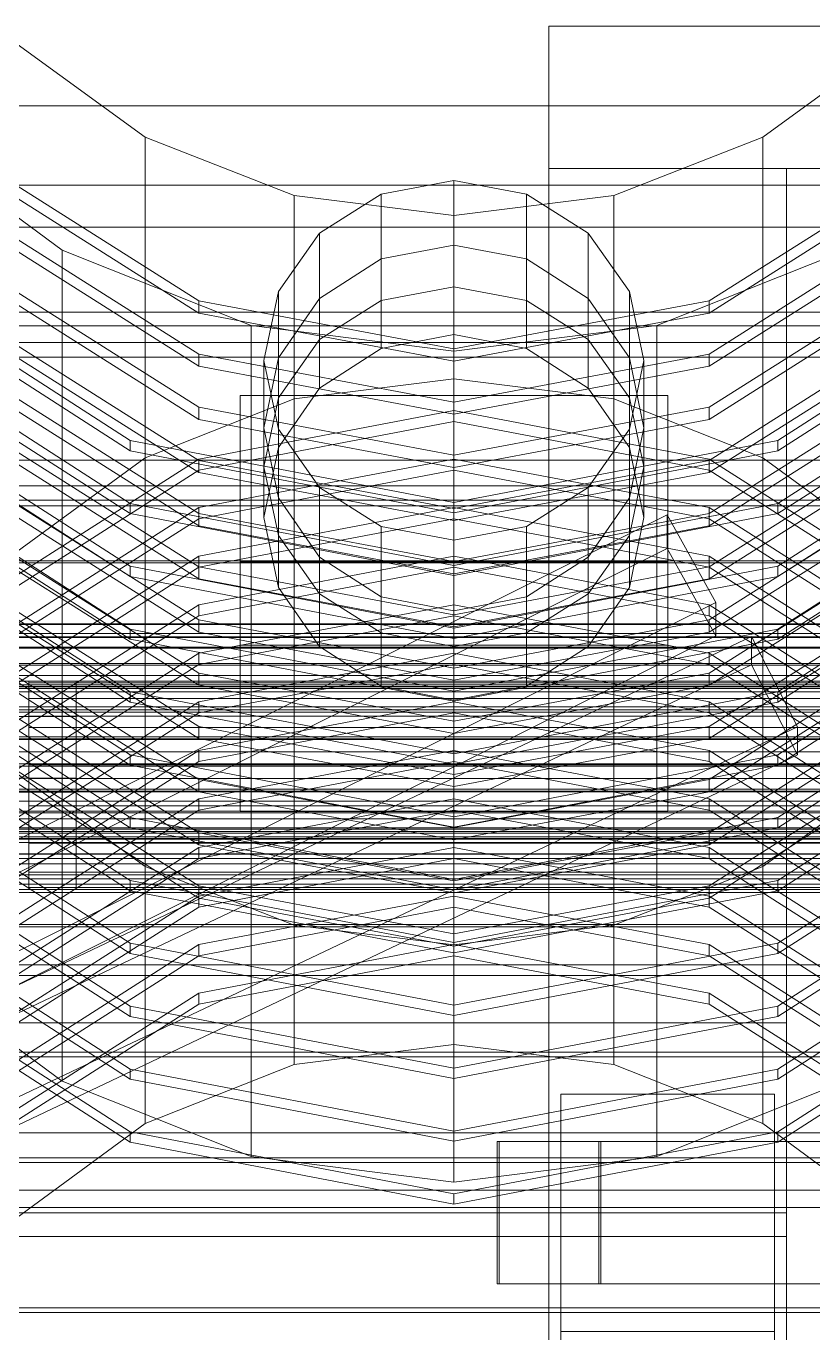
# Model space of a CAD drawing. Header units: millimetres. Extents: x -2500 to 58855, y -53268 to 6837.
# Drawn here: x 539.9 to 705.6, y -32625.3 to -32350 of the extents above; entities that cross this region are included whole.
import ezdxf

# ---------------------------------------------------------------- set-up
doc = ezdxf.new("R2010")
doc.units = ezdxf.units.MM
for name, color, linetype, lineweight in [('frontal_C01', 7, 'Continuous', 0), ('frontal_C02', 7, 'Continuous', 0), ('frontal_C03', 7, 'Continuous', 0), ('frontal_secador', 7, 'Continuous', 0)]:
    doc.layers.add(name, color=color, linetype=linetype, lineweight=lineweight)

msp = doc.modelspace()

# ---------------------------------------------------------------- linework, layer by layer
at = {"layer": 'frontal_C01'}
for p, q in [((538.076, -32353.831), (565, -32373.403)), ((695, -32373.403), (721.924, -32353.831)), ((565, -32373.403), (596.354, -32385.706)), ((565, -32527.086), (565, -32373.403)), ((663.646, -32385.706), (695, -32373.403)), ((695, -32527.086), (695, -32373.403)), ((530.722, -32379.048), (576.271, -32407.88)), ((683.729, -32407.88), (729.278, -32379.048)), ((576.271, -32410.442), (530.722, -32381.609)), ((630, -32382.535), (614.693, -32385.42)), ((645.307, -32385.42), (630, -32382.535)), ((630, -32404.947), (630, -32382.535)), ((729.278, -32381.609), (683.729, -32410.442)), ((500, -32383.499), (760, -32383.499)), ((596.354, -32385.706), (630, -32389.903)), ((596.354, -32539.39), (596.354, -32385.706)), ((614.693, -32385.42), (601.716, -32393.634)), ((614.693, -32407.832), (614.693, -32385.42)), ((630, -32389.903), (663.646, -32385.706)), ((658.284, -32393.634), (645.307, -32385.42)), ((645.307, -32407.832), (645.307, -32385.42)), ((663.646, -32539.39), (663.646, -32385.706)), ((530.722, -32390.254), (576.271, -32419.086)), ((630, -32543.586), (630, -32389.903)), ((683.729, -32419.086), (729.278, -32390.254)), ((740, -32392.343), (520, -32392.343)), ((576.271, -32421.648), (530.722, -32392.815)), ((601.716, -32393.634), (593.045, -32405.928)), ((601.716, -32416.046), (601.716, -32393.634)), ((666.955, -32405.928), (658.284, -32393.634)), ((658.284, -32416.046), (658.284, -32393.634)), ((729.278, -32392.815), (683.729, -32421.648)), ((530.722, -32401.46), (576.271, -32430.292)), ((683.729, -32430.292), (729.278, -32401.46)), ((576.271, -32432.854), (530.722, -32404.021)), ((614.693, -32407.832), (630, -32404.947)), ((630, -32404.947), (645.307, -32407.832)), ((729.278, -32404.021), (683.729, -32432.854)), ((593.045, -32405.928), (590, -32420.43)), ((593.045, -32428.34), (593.045, -32405.928)), ((670, -32420.43), (666.955, -32405.928)), ((666.955, -32428.34), (666.955, -32405.928)), ((485, -32410.253), (775, -32410.253)), ((576.271, -32407.88), (630, -32418.005)), ((576.271, -32410.442), (576.271, -32407.88)), ((630, -32420.566), (576.271, -32410.442)), ((601.716, -32416.046), (614.693, -32407.832)), ((630, -32418.005), (683.729, -32407.88)), ((683.729, -32410.442), (630, -32420.566)), ((645.307, -32407.832), (658.284, -32416.046)), ((683.729, -32410.442), (683.729, -32407.88)), ((530.722, -32412.666), (576.271, -32441.499)), ((683.729, -32441.499), (729.278, -32412.666)), ((576.271, -32444.06), (530.722, -32415.227)), ((593.045, -32428.34), (601.716, -32416.046)), ((658.284, -32416.046), (666.955, -32428.34)), ((729.278, -32415.227), (683.729, -32444.06)), ((760, -32416.657), (500, -32416.657)), ((630, -32420.566), (630, -32418.005)), ((775, -32419.727), (485, -32419.727)), ((576.271, -32419.086), (630, -32429.211)), ((576.271, -32421.648), (576.271, -32419.086)), ((590, -32420.43), (593.045, -32434.931)), ((590, -32442.842), (590, -32420.43)), ((630, -32429.211), (683.729, -32419.086)), ((666.955, -32434.931), (670, -32420.43)), ((670, -32420.43), (670, -32442.842)), ((683.729, -32421.648), (683.729, -32419.086)), ((530.722, -32423.872), (576.271, -32452.705)), ((630, -32431.773), (576.271, -32421.648)), ((683.729, -32421.648), (630, -32431.773)), ((683.729, -32452.705), (729.278, -32423.872)), ((576.271, -32455.266), (530.722, -32426.433)), ((729.278, -32426.433), (683.729, -32455.266)), ((590, -32442.842), (593.045, -32428.34)), ((630, -32431.773), (630, -32429.211)), ((666.955, -32428.34), (670, -32442.842)), ((576.271, -32430.292), (630, -32440.417)), ((576.271, -32432.854), (576.271, -32430.292)), ((630, -32440.417), (683.729, -32430.292)), ((683.729, -32432.854), (683.729, -32430.292)), ((530.722, -32435.078), (576.271, -32463.911)), ((630, -32442.979), (576.271, -32432.854)), ((593.045, -32434.931), (601.716, -32447.225)), ((593.045, -32457.343), (593.045, -32434.931)), ((683.729, -32432.854), (630, -32442.979)), ((658.284, -32447.225), (666.955, -32434.931)), ((666.955, -32457.343), (666.955, -32434.931)), ((683.729, -32463.911), (729.278, -32435.078)), ((576.271, -32466.472), (530.722, -32437.639)), ((729.278, -32437.639), (683.729, -32466.472)), ((630, -32442.979), (630, -32440.417)), ((576.271, -32441.499), (630, -32451.623)), ((576.271, -32444.06), (576.271, -32441.499)), ((593.045, -32457.343), (590, -32442.842)), ((630, -32451.623), (683.729, -32441.499)), ((670, -32442.842), (666.955, -32457.343)), ((683.729, -32444.06), (683.729, -32441.499)), ((530.722, -32446.284), (576.271, -32475.117)), ((630, -32454.185), (576.271, -32444.06)), ((683.729, -32444.06), (630, -32454.185)), ((683.729, -32475.117), (729.278, -32446.284)), ((576.271, -32477.678), (530.722, -32448.846)), ((601.716, -32447.225), (614.693, -32455.439)), ((601.716, -32469.637), (601.716, -32447.225)), ((645.307, -32455.439), (658.284, -32447.225)), ((658.284, -32469.637), (658.284, -32447.225)), ((729.278, -32448.846), (683.729, -32477.678)), ((415, -32449.849), (760, -32449.849)), ((630, -32454.185), (630, -32451.623)), ((424.864, -32578.041), (674.864, -32452.989)), ((576.271, -32452.705), (630, -32462.829)), ((576.271, -32455.266), (576.271, -32452.705)), ((630, -32462.829), (683.729, -32452.705)), ((674.864, -32460.033), (674.864, -32452.989)), ((674.864, -32452.989), (685.136, -32471.42)), ((683.729, -32455.266), (683.729, -32452.705)), ((630, -32465.391), (576.271, -32455.266)), ((601.716, -32469.637), (593.045, -32457.343)), ((614.693, -32455.439), (630, -32458.324)), ((614.693, -32477.852), (614.693, -32455.439)), ((683.729, -32455.266), (630, -32465.391)), ((630, -32458.324), (645.307, -32455.439)), ((645.307, -32477.852), (645.307, -32455.439)), ((666.955, -32457.343), (658.284, -32469.637)), ((674.864, -32460.033), (424.864, -32585.084)), ((530.722, -32457.49), (576.271, -32486.323)), ((576.271, -32488.884), (530.722, -32460.052)), ((630, -32480.736), (630, -32458.324)), ((685.136, -32478.464), (674.864, -32460.033)), ((683.729, -32486.323), (729.278, -32457.49)), ((729.278, -32460.052), (683.729, -32488.884)), ((760, -32462.656), (415, -32462.656)), ((630, -32465.391), (630, -32462.829)), ((760, -32463.112), (415, -32463.112)), ((576.271, -32463.911), (630, -32474.036)), ((576.271, -32466.472), (576.271, -32463.911)), ((630, -32474.036), (683.729, -32463.911)), ((683.729, -32466.472), (683.729, -32463.911)), ((630, -32476.597), (576.271, -32466.472)), ((683.729, -32466.472), (630, -32476.597)), ((530.722, -32468.696), (576.271, -32497.529)), ((614.693, -32477.852), (601.716, -32469.637)), ((658.284, -32469.637), (645.307, -32477.852)), ((683.729, -32497.529), (729.278, -32468.696)), ((435.136, -32596.471), (685.136, -32471.42)), ((576.271, -32500.091), (530.722, -32471.258)), ((729.278, -32471.258), (683.729, -32500.091)), ((685.136, -32471.42), (685.136, -32478.464)), ((415, -32475.919), (760, -32475.919)), ((576.271, -32475.117), (630, -32485.242)), ((576.271, -32477.678), (576.271, -32475.117)), ((630, -32476.597), (630, -32474.036)), ((630, -32485.242), (683.729, -32475.117)), ((683.729, -32477.678), (683.729, -32475.117)), ((435.136, -32603.515), (685.136, -32478.464)), ((630, -32487.803), (576.271, -32477.678)), ((630, -32480.736), (614.693, -32477.852)), ((683.729, -32477.678), (630, -32487.803)), ((645.307, -32477.852), (630, -32480.736)), ((530.722, -32479.902), (576.271, -32508.735)), ((683.729, -32508.735), (729.278, -32479.902)), ((576.271, -32511.297), (530.722, -32482.464)), ((729.278, -32482.464), (683.729, -32511.297)), ((576.271, -32486.323), (630, -32496.448)), ((576.271, -32488.884), (576.271, -32486.323)), ((630, -32487.803), (630, -32485.242)), ((630, -32496.448), (683.729, -32486.323)), ((683.729, -32488.884), (683.729, -32486.323)), ((550.5, -32487.993), (450.5, -32487.993)), ((550.5, -32489.102), (450.5, -32489.102)), ((550.5, -32490.226), (450.5, -32490.226)), ((540.5, -32489.102), (540.5, -32487.99)), ((540.5, -32487.99), (540.5, -32488.373)), ((540.5, -32487.99), (815, -32487.99)), ((540.5, -32488.373), (540.5, -32490.226)), ((540.5, -32488.373), (815, -32488.373)), ((540.5, -32491.636), (540.5, -32489.102)), ((540.5, -32489.102), (815, -32489.102)), ((540.5, -32490.226), (540.5, -32493.423)), ((540.5, -32490.226), (815, -32490.226)), ((550.5, -32489.102), (550.5, -32487.993)), ((550.5, -32487.993), (550.5, -32490.226)), ((550.5, -32493.385), (550.5, -32489.102)), ((550.5, -32490.226), (550.5, -32495.461)), ((630, -32499.009), (576.271, -32488.884)), ((683.729, -32488.884), (630, -32499.009)), ((530.722, -32491.109), (576.271, -32519.941)), ((540.5, -32495.417), (540.5, -32491.636)), ((540.5, -32491.636), (815, -32491.636)), ((683.729, -32519.941), (729.278, -32491.109)), ((550.5, -32493.385), (450.5, -32493.385)), ((550.5, -32495.461), (450.5, -32495.461)), ((576.271, -32522.503), (530.722, -32493.67)), ((540.5, -32493.423), (540.5, -32497.746)), ((540.5, -32493.423), (815, -32493.423)), ((540.5, -32500.188), (540.5, -32495.417)), ((540.5, -32495.417), (815, -32495.417)), ((550.5, -32500.188), (550.5, -32493.385)), ((550.5, -32495.461), (550.5, -32502.901)), ((729.278, -32493.67), (683.729, -32522.503)), ((540.5, -32497.746), (540.5, -32502.901)), ((540.5, -32497.746), (815, -32497.746)), ((576.271, -32497.529), (630, -32507.654)), ((576.271, -32500.091), (576.271, -32497.529)), ((630, -32499.009), (630, -32496.448)), ((630, -32507.654), (683.729, -32497.529)), ((683.729, -32500.091), (683.729, -32497.529)), ((550.5, -32500.188), (450.5, -32500.188)), ((540.5, -32505.624), (540.5, -32500.188)), ((540.5, -32500.188), (815, -32500.188)), ((550.5, -32508.476), (550.5, -32500.188)), ((630, -32510.215), (576.271, -32500.091)), ((683.729, -32500.091), (630, -32510.215)), ((450.5, -32502.901), (550.5, -32502.901)), ((530.722, -32502.315), (576.271, -32531.147)), ((540.5, -32502.901), (540.5, -32508.535)), ((815, -32502.901), (540.5, -32502.901)), ((550.5, -32502.901), (550.5, -32511.413)), ((683.729, -32531.147), (729.278, -32502.315)), ((576.271, -32533.709), (530.722, -32504.876)), ((540.5, -32511.354), (540.5, -32505.624)), ((540.5, -32505.624), (815, -32505.624)), ((729.278, -32504.876), (683.729, -32533.709)), ((550.5, -32508.476), (450.5, -32508.476)), ((565, -32527.086), (538.076, -32507.514)), ((540.5, -32508.535), (540.5, -32514.265)), ((540.5, -32508.535), (815, -32508.535)), ((550.5, -32516.988), (550.5, -32508.476)), ((576.271, -32508.735), (630, -32518.86)), ((576.271, -32511.297), (576.271, -32508.735)), ((630, -32510.215), (630, -32507.654)), ((630, -32518.86), (683.729, -32508.735)), ((683.729, -32511.297), (683.729, -32508.735)), ((721.924, -32507.514), (695, -32527.086)), ((550.5, -32511.413), (450.5, -32511.413)), ((540.5, -32516.988), (540.5, -32511.354)), ((540.5, -32511.354), (815, -32511.354)), ((550.5, -32511.413), (550.5, -32519.701)), ((630, -32521.421), (576.271, -32511.297)), ((683.729, -32511.297), (630, -32521.421)), ((540.5, -32514.265), (540.5, -32519.701)), ((540.5, -32514.265), (815, -32514.265)), ((550.5, -32516.988), (450.5, -32516.988)), ((540.5, -32522.142), (540.5, -32516.988)), ((540.5, -32516.988), (815, -32516.988)), ((550.5, -32524.428), (550.5, -32516.988)), ((550.5, -32519.701), (450.5, -32519.701)), ((540.5, -32519.701), (540.5, -32524.472)), ((540.5, -32519.701), (815, -32519.701)), ((550.5, -32519.701), (550.5, -32526.504)), ((576.271, -32519.941), (630, -32530.066)), ((576.271, -32522.503), (576.271, -32519.941)), ((630, -32521.421), (630, -32518.86)), ((630, -32530.066), (683.729, -32519.941)), ((683.729, -32522.503), (683.729, -32519.941)), ((420, -32520.821), (823, -32520.821)), ((540.5, -32526.465), (540.5, -32522.142)), ((540.5, -32522.142), (815, -32522.142)), ((630, -32532.627), (576.271, -32522.503)), ((683.729, -32522.503), (630, -32532.627)), ((550.5, -32524.428), (450.5, -32524.428)), ((520, -32524.411), (740, -32524.411)), ((740, -32525.358), (520, -32525.358)), ((540.5, -32524.472), (540.5, -32528.253)), ((540.5, -32524.472), (815, -32524.472)), ((550.5, -32529.663), (550.5, -32524.428)), ((823, -32528.826), (420, -32528.826)), ((550.5, -32526.504), (450.5, -32526.504)), ((540.5, -32529.663), (540.5, -32526.465)), ((540.5, -32526.465), (815, -32526.465)), ((540.5, -32528.253), (540.5, -32530.786)), ((540.5, -32528.253), (815, -32528.253)), ((550.5, -32526.504), (550.5, -32530.786)), ((596.354, -32539.39), (565, -32527.086)), ((695, -32527.086), (663.646, -32539.39)), ((550.5, -32529.663), (450.5, -32529.663)), ((550.5, -32530.786), (450.5, -32530.786)), ((540.5, -32531.516), (540.5, -32529.663)), ((540.5, -32529.663), (815, -32529.663)), ((540.5, -32530.786), (540.5, -32531.899)), ((540.5, -32530.786), (815, -32530.786)), ((540.5, -32531.899), (540.5, -32531.516)), ((540.5, -32531.516), (815, -32531.516)), ((550.5, -32531.895), (550.5, -32529.663)), ((550.5, -32530.786), (550.5, -32531.895)), ((576.271, -32531.147), (630, -32541.272)), ((576.271, -32533.709), (576.271, -32531.147)), ((630, -32532.627), (630, -32530.066)), ((630, -32541.272), (683.729, -32531.147)), ((683.729, -32533.709), (683.729, -32531.147)), ((550.5, -32531.895), (450.5, -32531.895)), ((540.5, -32531.899), (815, -32531.899)), ((630, -32543.834), (576.271, -32533.709)), ((683.729, -32533.709), (630, -32543.834)), ((823, -32539.769), (420, -32539.769)), ((630, -32543.586), (596.354, -32539.39)), ((663.646, -32539.39), (630, -32543.586)), ((630, -32543.834), (630, -32541.272)), ((420, -32547.773), (823, -32547.773)), ((760, -32549.99), (500, -32549.99)), ((500, -32583.147), (760, -32583.147)), ((740, -32583.147), (520, -32583.147)), ((740, -32588.446), (520, -32588.446)), ((520, -32589.393), (740, -32589.393))]:
    msp.add_line(p, q, dxfattribs=at)
at = {"layer": 'frontal_C02'}
for p, q in [((630, -32424.282), (596.354, -32428.518)), ((663.646, -32428.518), (630, -32424.282)), ((630, -32564.569), (630, -32424.282)), ((596.354, -32428.518), (565, -32440.938)), ((585, -32462.87), (585, -32427.798)), ((585, -32427.798), (675, -32427.798)), ((585, -32480.397), (585, -32427.798)), ((596.354, -32568.806), (596.354, -32428.518)), ((695, -32440.938), (663.646, -32428.518)), ((663.646, -32568.806), (663.646, -32428.518)), ((675, -32427.798), (675, -32462.87)), ((675, -32427.798), (675, -32480.397)), ((630, -32430.995), (576.271, -32441.216)), ((683.729, -32441.216), (630, -32430.995)), ((630, -32433.333), (630, -32430.995)), ((576.271, -32443.554), (630, -32433.333)), ((630, -32433.333), (683.729, -32443.554)), ((576.271, -32441.216), (530.722, -32470.322)), ((530.722, -32472.66), (576.271, -32443.554)), ((565, -32440.938), (538.076, -32460.695)), ((565, -32581.226), (565, -32440.938)), ((576.271, -32443.554), (576.271, -32441.216)), ((630, -32441.224), (576.271, -32451.445)), ((576.271, -32453.783), (630, -32443.563)), ((683.729, -32451.445), (630, -32441.224)), ((630, -32443.563), (630, -32441.224)), ((630, -32443.563), (683.729, -32453.783)), ((729.278, -32470.322), (683.729, -32441.216)), ((683.729, -32443.554), (683.729, -32441.216)), ((683.729, -32443.554), (729.278, -32472.66)), ((721.924, -32460.695), (695, -32440.938)), ((695, -32581.226), (695, -32440.938)), ((576.271, -32451.445), (530.722, -32480.551)), ((576.271, -32453.783), (576.271, -32451.445)), ((630, -32451.454), (576.271, -32461.674)), ((683.729, -32461.674), (630, -32451.454)), ((630, -32453.792), (630, -32451.454)), ((729.278, -32480.551), (683.729, -32451.445)), ((683.729, -32453.783), (683.729, -32451.445)), ((530.722, -32482.889), (576.271, -32453.783)), ((576.271, -32464.012), (630, -32453.792)), ((630, -32453.792), (683.729, -32464.012)), ((683.729, -32453.783), (729.278, -32482.889)), ((576.271, -32461.674), (530.722, -32490.78)), ((576.271, -32464.012), (576.271, -32461.674)), ((630, -32461.683), (576.271, -32471.904)), ((683.729, -32471.904), (630, -32461.683)), ((630, -32464.021), (630, -32461.683)), ((729.278, -32490.78), (683.729, -32461.674)), ((683.729, -32464.012), (683.729, -32461.674)), ((530.722, -32493.119), (576.271, -32464.012)), ((576.271, -32474.242), (630, -32464.021)), ((675, -32462.87), (585, -32462.87)), ((585, -32462.87), (585, -32515.469)), ((630, -32464.021), (683.729, -32474.242)), ((675, -32515.469), (675, -32462.87)), ((683.729, -32464.012), (729.278, -32493.119)), ((576.271, -32471.904), (530.722, -32501.01)), ((576.271, -32474.242), (576.271, -32471.904)), ((630, -32471.912), (576.271, -32482.133)), ((683.729, -32482.133), (630, -32471.912)), ((630, -32474.25), (630, -32471.912)), ((729.278, -32501.01), (683.729, -32471.904)), ((683.729, -32474.242), (683.729, -32471.904)), ((530.722, -32503.348), (576.271, -32474.242)), ((576.271, -32484.471), (630, -32474.25)), ((630, -32474.25), (683.729, -32484.471)), ((683.729, -32474.242), (729.278, -32503.348)), ((576.271, -32482.133), (530.722, -32511.239)), ((576.271, -32484.471), (576.271, -32482.133)), ((630, -32482.142), (576.271, -32492.362)), ((675, -32480.397), (585, -32480.397)), ((585, -32480.397), (585, -32515.469)), ((683.729, -32492.362), (630, -32482.142)), ((630, -32484.48), (630, -32482.142)), ((675, -32515.469), (675, -32480.397)), ((729.278, -32511.239), (683.729, -32482.133)), ((683.729, -32484.471), (683.729, -32482.133)), ((530.722, -32513.577), (576.271, -32484.471)), ((576.271, -32494.7), (630, -32484.48)), ((630, -32484.48), (683.729, -32494.7)), ((683.729, -32484.471), (729.278, -32513.577)), ((576.271, -32492.362), (530.722, -32521.468)), ((576.271, -32494.7), (576.271, -32492.362)), ((630, -32492.371), (576.271, -32502.592)), ((683.729, -32502.592), (630, -32492.371)), ((630, -32494.709), (630, -32492.371)), ((729.278, -32521.468), (683.729, -32492.362)), ((683.729, -32494.7), (683.729, -32492.362)), ((530.722, -32523.806), (576.271, -32494.7)), ((576.271, -32504.93), (630, -32494.709)), ((630, -32494.709), (683.729, -32504.93)), ((683.729, -32494.7), (729.278, -32523.806)), ((576.271, -32502.592), (530.722, -32531.698)), ((576.271, -32504.93), (576.271, -32502.592)), ((630, -32502.6), (576.271, -32512.821)), ((683.729, -32512.821), (630, -32502.6)), ((630, -32504.938), (630, -32502.6)), ((729.278, -32531.698), (683.729, -32502.592)), ((683.729, -32504.93), (683.729, -32502.592)), ((530.722, -32534.036), (576.271, -32504.93)), ((576.271, -32515.159), (630, -32504.938)), ((630, -32504.938), (683.729, -32515.159)), ((683.729, -32504.93), (729.278, -32534.036)), ((576.271, -32512.821), (530.722, -32541.927)), ((530.722, -32544.265), (576.271, -32515.159)), ((576.271, -32515.159), (576.271, -32512.821)), ((630, -32512.829), (576.271, -32523.05)), ((576.271, -32525.388), (630, -32515.168)), ((683.729, -32523.05), (630, -32512.829)), ((630, -32515.168), (630, -32512.829)), ((630, -32515.168), (683.729, -32525.388)), ((729.278, -32541.927), (683.729, -32512.821)), ((683.729, -32515.159), (683.729, -32512.821)), ((683.729, -32515.159), (729.278, -32544.265)), ((585, -32515.469), (675, -32515.469)), ((576.271, -32523.05), (530.722, -32552.156)), ((576.271, -32525.388), (576.271, -32523.05)), ((630, -32523.059), (576.271, -32533.279)), ((683.729, -32533.279), (630, -32523.059)), ((630, -32525.397), (630, -32523.059)), ((729.278, -32552.156), (683.729, -32523.05)), ((683.729, -32525.388), (683.729, -32523.05)), ((530.722, -32554.494), (576.271, -32525.388)), ((576.271, -32535.618), (630, -32525.397)), ((630, -32525.397), (683.729, -32535.618)), ((683.729, -32525.388), (729.278, -32554.494)), ((576.271, -32533.279), (530.722, -32562.385)), ((576.271, -32535.618), (576.271, -32533.279)), ((630, -32533.288), (576.271, -32543.509)), ((683.729, -32543.509), (630, -32533.288)), ((630, -32535.626), (630, -32533.288)), ((729.278, -32562.385), (683.729, -32533.279)), ((683.729, -32535.618), (683.729, -32533.279)), ((530.722, -32564.724), (576.271, -32535.618)), ((576.271, -32545.847), (630, -32535.626)), ((630, -32535.626), (683.729, -32545.847)), ((683.729, -32535.618), (729.278, -32564.724)), ((576.271, -32543.509), (530.722, -32572.615)), ((576.271, -32545.847), (576.271, -32543.509)), ((630, -32543.517), (576.271, -32553.738)), ((683.729, -32553.738), (630, -32543.517)), ((630, -32545.855), (630, -32543.517)), ((729.278, -32572.615), (683.729, -32543.509)), ((683.729, -32545.847), (683.729, -32543.509)), ((530.722, -32574.953), (576.271, -32545.847)), ((576.271, -32556.076), (630, -32545.855)), ((630, -32545.855), (683.729, -32556.076)), ((683.729, -32545.847), (729.278, -32574.953)), ((576.271, -32553.738), (530.722, -32582.844)), ((530.722, -32585.182), (576.271, -32556.076)), ((576.271, -32556.076), (576.271, -32553.738)), ((729.278, -32582.844), (683.729, -32553.738)), ((683.729, -32556.076), (683.729, -32553.738)), ((683.729, -32556.076), (729.278, -32585.182)), ((596.354, -32568.806), (630, -32564.569)), ((630, -32564.569), (663.646, -32568.806)), ((565, -32581.226), (596.354, -32568.806)), ((663.646, -32568.806), (695, -32581.226)), ((538.076, -32600.983), (565, -32581.226)), ((695, -32581.226), (721.924, -32600.983)), ((520, -32595.279), (740, -32595.279))]:
    msp.add_line(p, q, dxfattribs=at)
at = {"layer": 'frontal_C03'}
for p, q in [((740, -32366.773), (520, -32366.773)), ((513.327, -32371.959), (547.5, -32397.212)), ((630, -32396.126), (614.693, -32399.058)), ((645.307, -32399.058), (630, -32396.126)), ((630, -32414.977), (630, -32396.126)), ((547.5, -32397.212), (587.295, -32413.086)), ((547.5, -32572.263), (547.5, -32397.212)), ((614.693, -32399.058), (601.716, -32407.408)), ((614.693, -32417.91), (614.693, -32399.058)), ((658.284, -32407.408), (645.307, -32399.058)), ((645.307, -32417.91), (645.307, -32399.058)), ((672.705, -32413.086), (712.5, -32397.212)), ((503.994, -32400.114), (561.806, -32437.315)), ((561.806, -32439.47), (503.994, -32402.268)), ((698.194, -32437.315), (756.006, -32400.114)), ((756.006, -32402.268), (698.194, -32439.47)), ((601.716, -32407.408), (593.045, -32419.906)), ((601.716, -32426.26), (601.716, -32407.408)), ((666.955, -32419.906), (658.284, -32407.408)), ((658.284, -32426.26), (658.284, -32407.408)), ((465, -32413.115), (795, -32413.115)), ((587.295, -32413.086), (630, -32418.501)), ((587.295, -32588.137), (587.295, -32413.086)), ((630, -32418.501), (672.705, -32413.086)), ((672.705, -32588.137), (672.705, -32413.086)), ((503.994, -32413.355), (561.806, -32450.556)), ((561.806, -32452.711), (503.994, -32415.509)), ((614.693, -32417.91), (630, -32414.977)), ((630, -32414.977), (645.307, -32417.91)), ((698.194, -32450.556), (756.006, -32413.355)), ((756.006, -32415.509), (698.194, -32452.711)), ((601.716, -32426.26), (614.693, -32417.91)), ((630, -32593.552), (630, -32418.501)), ((645.307, -32417.91), (658.284, -32426.26)), ((593.045, -32419.906), (590, -32434.648)), ((593.045, -32438.758), (593.045, -32419.906)), ((670, -32434.648), (666.955, -32419.906)), ((666.955, -32438.758), (666.955, -32419.906)), ((503.994, -32426.596), (561.806, -32463.797)), ((593.045, -32438.758), (601.716, -32426.26)), ((658.284, -32426.26), (666.955, -32438.758)), ((698.194, -32463.797), (756.006, -32426.596)), ((561.806, -32465.952), (503.994, -32428.75)), ((756.006, -32428.75), (698.194, -32465.952)), ((590, -32434.648), (593.045, -32449.39)), ((590, -32453.499), (590, -32434.648)), ((666.955, -32449.39), (670, -32434.648)), ((670, -32434.648), (670, -32453.499)), ((561.806, -32437.315), (630, -32450.379)), ((561.806, -32439.47), (561.806, -32437.315)), ((630, -32450.379), (698.194, -32437.315)), ((698.194, -32439.47), (698.194, -32437.315)), ((503.994, -32439.837), (561.806, -32477.038)), ((630, -32452.533), (561.806, -32439.47)), ((590, -32453.499), (593.045, -32438.758)), ((698.194, -32439.47), (630, -32452.533)), ((666.955, -32438.758), (670, -32453.499)), ((698.194, -32477.038), (756.006, -32439.837)), ((450, -32441.435), (810, -32441.435)), ((561.806, -32479.193), (503.994, -32441.991)), ((756.006, -32441.991), (698.194, -32479.193)), ((795, -32446.822), (465, -32446.822)), ((810, -32451.066), (450, -32451.066)), ((561.806, -32450.556), (630, -32463.62)), ((561.806, -32452.711), (561.806, -32450.556)), ((593.045, -32449.39), (601.716, -32461.887)), ((593.045, -32468.241), (593.045, -32449.39)), ((630, -32452.533), (630, -32450.379)), ((630, -32463.62), (698.194, -32450.556)), ((658.284, -32461.887), (666.955, -32449.39)), ((666.955, -32468.241), (666.955, -32449.39)), ((698.194, -32452.711), (698.194, -32450.556)), ((503.994, -32453.078), (561.806, -32490.28)), ((630, -32465.774), (561.806, -32452.711)), ((593.045, -32468.241), (590, -32453.499)), ((698.194, -32452.711), (630, -32465.774)), ((670, -32453.499), (666.955, -32468.241)), ((698.194, -32490.28), (756.006, -32453.078)), ((561.806, -32492.434), (503.994, -32455.232)), ((756.006, -32455.232), (698.194, -32492.434)), ((601.716, -32461.887), (614.693, -32470.238)), ((601.716, -32480.739), (601.716, -32461.887)), ((645.307, -32470.238), (658.284, -32461.887)), ((658.284, -32480.739), (658.284, -32461.887)), ((561.806, -32463.797), (630, -32476.861)), ((561.806, -32465.952), (561.806, -32463.797)), ((630, -32465.774), (630, -32463.62)), ((630, -32476.861), (698.194, -32463.797)), ((698.194, -32465.952), (698.194, -32463.797)), ((503.994, -32466.319), (561.806, -32503.521)), ((630, -32479.015), (561.806, -32465.952)), ((601.716, -32480.739), (593.045, -32468.241)), ((698.194, -32465.952), (630, -32479.015)), ((666.955, -32468.241), (658.284, -32480.739)), ((698.194, -32503.521), (756.006, -32466.319)), ((561.806, -32505.675), (503.994, -32468.473)), ((614.693, -32470.238), (630, -32473.17)), ((614.693, -32489.089), (614.693, -32470.238)), ((630, -32473.17), (645.307, -32470.238)), ((645.307, -32489.089), (645.307, -32470.238)), ((756.006, -32468.473), (698.194, -32505.675)), ((630, -32492.022), (630, -32473.17)), ((415, -32476.071), (795, -32476.071)), ((425.132, -32605.748), (692.632, -32478.625)), ((510, -32478.001), (815, -32478.001)), ((510, -32478.689), (815, -32478.689)), ((510, -32478.813), (815, -32478.813)), ((561.806, -32477.038), (630, -32490.102)), ((561.806, -32479.193), (561.806, -32477.038)), ((630, -32492.256), (561.806, -32479.193)), ((630, -32479.015), (630, -32476.861)), ((630, -32490.102), (698.194, -32477.038)), ((698.194, -32479.193), (630, -32492.256)), ((692.632, -32484.55), (692.632, -32478.625)), ((692.632, -32478.625), (702.368, -32497.625)), ((698.194, -32479.193), (698.194, -32477.038)), ((503.994, -32479.56), (561.806, -32516.762)), ((561.806, -32518.916), (503.994, -32481.714)), ((510, -32480.829), (815, -32480.829)), ((510, -32481.068), (815, -32481.068)), ((614.693, -32489.089), (601.716, -32480.739)), ((658.284, -32480.739), (645.307, -32489.089)), ((698.194, -32516.762), (756.006, -32479.56)), ((756.006, -32481.714), (698.194, -32518.916)), ((692.632, -32484.55), (425.132, -32611.673)), ((510, -32484.275), (815, -32484.275)), ((510, -32484.614), (815, -32484.614)), ((702.368, -32503.55), (692.632, -32484.55)), ((795, -32486.843), (415, -32486.843)), ((795, -32489.553), (415, -32489.553)), ((510, -32488.793), (815, -32488.793)), ((510, -32489.208), (815, -32489.208)), ((561.806, -32490.28), (630, -32503.343)), ((561.806, -32492.434), (561.806, -32490.28)), ((630, -32492.022), (614.693, -32489.089)), ((645.307, -32489.089), (630, -32492.022)), ((630, -32492.256), (630, -32490.102)), ((630, -32503.343), (698.194, -32490.28)), ((698.194, -32492.434), (698.194, -32490.28)), ((503.994, -32492.801), (561.806, -32530.003)), ((630, -32505.497), (561.806, -32492.434)), ((698.194, -32492.434), (630, -32505.497)), ((698.194, -32530.003), (756.006, -32492.801)), ((561.806, -32532.157), (503.994, -32494.955)), ((815, -32494.075), (510, -32494.075)), ((510, -32494.537), (815, -32494.537)), ((756.006, -32494.955), (698.194, -32532.157)), ((434.868, -32624.748), (702.368, -32497.625)), ((702.368, -32497.625), (702.368, -32503.55)), ((415, -32500.326), (795, -32500.326)), ((510, -32499.761), (815, -32499.761)), ((510, -32500.239), (815, -32500.239)), ((434.868, -32630.673), (702.368, -32503.55)), ((561.806, -32503.521), (630, -32516.584)), ((561.806, -32505.675), (561.806, -32503.521)), ((630, -32505.497), (630, -32503.343)), ((630, -32516.584), (698.194, -32503.521)), ((698.194, -32505.675), (698.194, -32503.521)), ((503.994, -32506.042), (561.806, -32543.244)), ((510, -32505.463), (815, -32505.463)), ((510, -32505.925), (815, -32505.925)), ((630, -32518.739), (561.806, -32505.675)), ((698.194, -32505.675), (630, -32518.739)), ((698.194, -32543.244), (756.006, -32506.042)), ((561.806, -32545.398), (503.994, -32508.196)), ((756.006, -32508.196), (698.194, -32545.398)), ((510, -32510.792), (815, -32510.792)), ((510, -32511.207), (815, -32511.207)), ((420, -32513.304), (823, -32513.304)), ((510, -32515.386), (815, -32515.386)), ((510, -32515.725), (815, -32515.725)), ((561.806, -32516.762), (630, -32529.825)), ((561.806, -32518.916), (561.806, -32516.762)), ((630, -32518.739), (630, -32516.584)), ((630, -32529.825), (698.194, -32516.762)), ((698.194, -32518.916), (698.194, -32516.762)), ((823, -32520.037), (420, -32520.037)), ((503.994, -32519.283), (561.806, -32556.485)), ((510, -32518.932), (815, -32518.932)), ((510, -32519.171), (815, -32519.171)), ((630, -32531.98), (561.806, -32518.916)), ((698.194, -32518.916), (630, -32531.98)), ((698.194, -32556.485), (756.006, -32519.283)), ((561.806, -32558.639), (503.994, -32521.437)), ((510, -32521.187), (815, -32521.187)), ((510, -32521.311), (815, -32521.311)), ((510, -32521.999), (815, -32521.999)), ((756.006, -32521.437), (698.194, -32558.639)), ((561.806, -32530.003), (630, -32543.066)), ((561.806, -32532.157), (561.806, -32530.003)), ((630, -32531.98), (630, -32529.825)), ((630, -32543.066), (698.194, -32530.003)), ((698.194, -32532.157), (698.194, -32530.003)), ((823, -32532.565), (420, -32532.565)), ((503.994, -32532.524), (561.806, -32569.726)), ((630, -32545.221), (561.806, -32532.157)), ((698.194, -32532.157), (630, -32545.221)), ((698.194, -32569.726), (756.006, -32532.524)), ((561.806, -32571.88), (503.994, -32534.678)), ((756.006, -32534.678), (698.194, -32571.88)), ((420, -32539.298), (823, -32539.298)), ((561.806, -32543.244), (630, -32556.307)), ((561.806, -32545.398), (561.806, -32543.244)), ((630, -32558.462), (561.806, -32545.398)), ((630, -32545.221), (630, -32543.066)), ((630, -32556.307), (698.194, -32543.244)), ((698.194, -32545.398), (630, -32558.462)), ((698.194, -32545.398), (698.194, -32543.244)), ((503.994, -32545.765), (561.806, -32582.967)), ((561.806, -32585.121), (503.994, -32547.919)), ((547.5, -32572.263), (513.327, -32547.01)), ((698.194, -32582.967), (756.006, -32545.765)), ((756.006, -32547.919), (698.194, -32585.121)), ((630, -32558.462), (630, -32556.307)), ((561.806, -32556.485), (630, -32569.548)), ((561.806, -32558.639), (561.806, -32556.485)), ((630, -32571.703), (561.806, -32558.639)), ((630, -32569.548), (698.194, -32556.485)), ((698.194, -32558.639), (630, -32571.703)), ((698.194, -32558.639), (698.194, -32556.485)), ((520, -32566.194), (740, -32566.194)), ((740, -32567.157), (520, -32567.157)), ((561.806, -32569.726), (630, -32582.789)), ((561.806, -32571.88), (561.806, -32569.726)), ((630, -32571.703), (630, -32569.548)), ((630, -32582.789), (698.194, -32569.726)), ((698.194, -32571.88), (698.194, -32569.726)), ((587.295, -32588.137), (547.5, -32572.263)), ((630, -32584.944), (561.806, -32571.88)), ((698.194, -32571.88), (630, -32584.944)), ((712.5, -32572.263), (672.705, -32588.137)), ((561.806, -32582.967), (630, -32596.03)), ((561.806, -32585.121), (561.806, -32582.967)), ((630, -32584.944), (630, -32582.789)), ((630, -32596.03), (698.194, -32582.967)), ((698.194, -32585.121), (698.194, -32582.967)), ((630, -32598.185), (561.806, -32585.121)), ((698.194, -32585.121), (630, -32598.185)), ((630, -32593.552), (587.295, -32588.137)), ((672.705, -32588.137), (630, -32593.552)), ((630, -32598.185), (630, -32596.03)), ((795, -32598.938), (465, -32598.938)), ((740, -32620.056), (520, -32620.056)), ((520, -32621.019), (740, -32621.019))]:
    msp.add_line(p, q, dxfattribs=at)
at = {"layer": 'frontal_secador'}
for p, q in [((650, -32350), (1200, -32350)), ((650, -32380), (650, -32350)), ((650, -32380), (1200, -32380)), ((650, -32380), (700, -32380)), ((650, -32860), (650, -32380)), ((700, -32860), (700, -32380)), ((90, -32560), (700, -32560)), ((650, -32560), (700, -32560)), ((650, -32860), (650, -32560)), ((700, -32860), (700, -32560)), ((700, -32600), (700, -32560)), ((652.5, -32835), (652.5, -32575)), ((652.5, -32575), (697.5, -32575)), ((652.5, -32625), (652.5, -32575)), ((697.5, -32575), (697.5, -32835)), ((697.5, -32575), (697.5, -32625)), ((639.076, -32585), (1245.076, -32585)), ((660.924, -32585), (639.076, -32585)), ((639.076, -32585), (639.076, -32615)), ((1245.5, -32585), (639.5, -32585)), ((639.5, -32585), (660.5, -32585)), ((639.5, -32615), (639.5, -32585)), ((660.5, -32585), (1266.5, -32585)), ((660.5, -32585), (660.5, -32615)), ((1266.924, -32585), (660.924, -32585)), ((660.924, -32615), (660.924, -32585)), ((90, -32600), (700, -32600)), ((90, -32605), (700, -32605)), ((700, -32645), (700, -32605)), ((639.076, -32615), (660.924, -32615)), ((1245.076, -32615), (639.076, -32615)), ((660.5, -32615), (639.5, -32615)), ((639.5, -32615), (1245.5, -32615)), ((1266.5, -32615), (660.5, -32615)), ((660.924, -32615), (1266.924, -32615)), ((697.5, -32625), (652.5, -32625)), ((652.5, -32625), (652.5, -32885)), ((697.5, -32885), (697.5, -32625))]:
    msp.add_line(p, q, dxfattribs=at)

doc.saveas('drawing.dxf')
